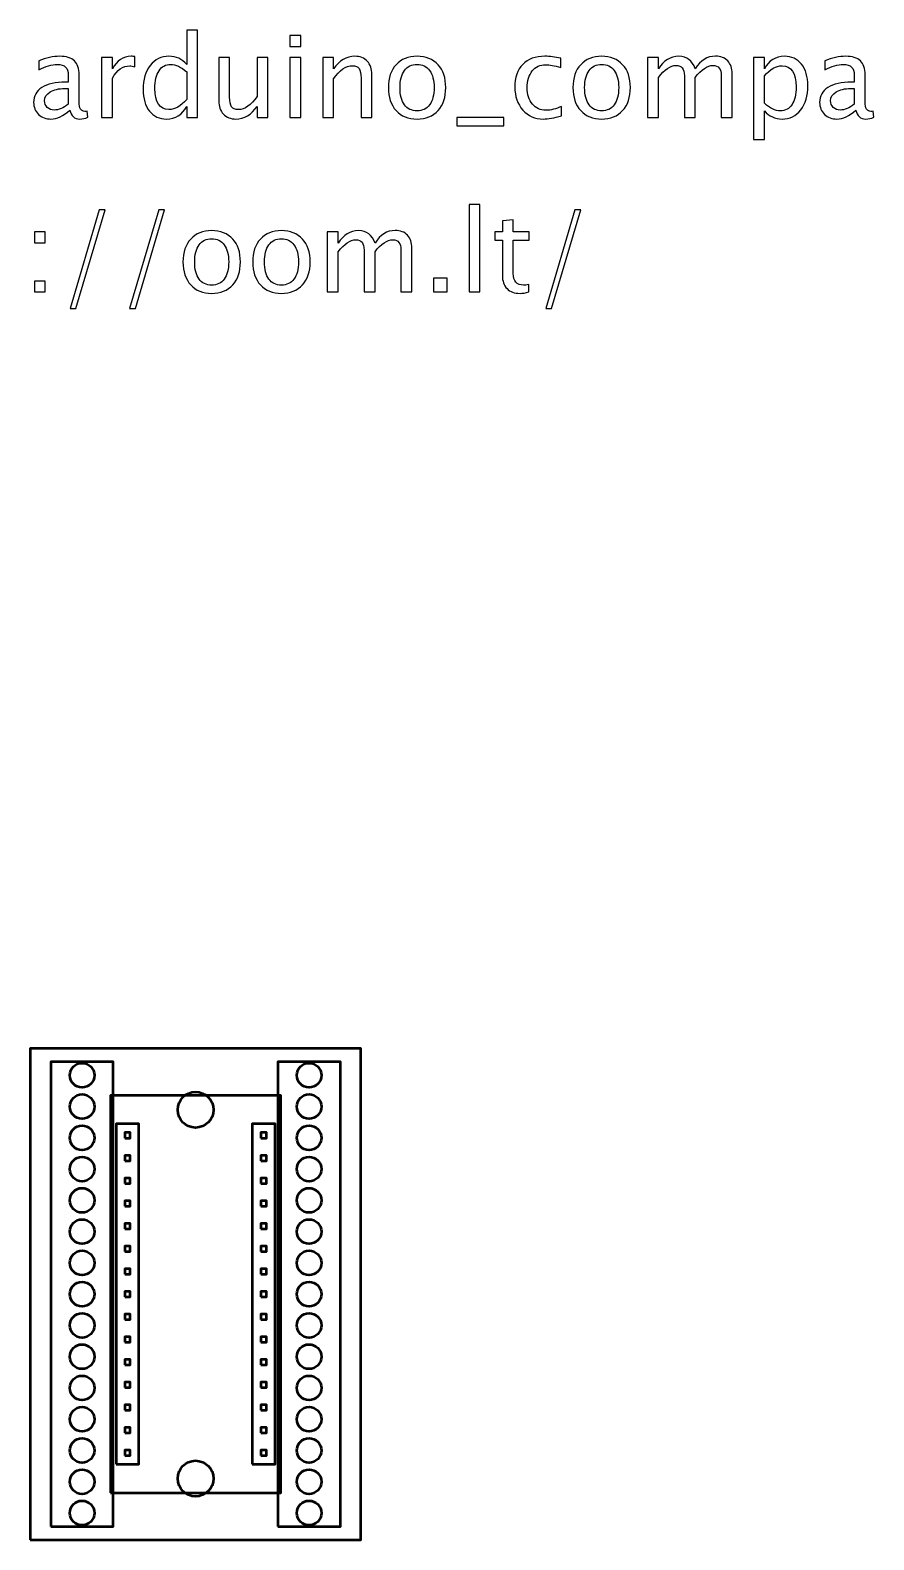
# Model space of a CAD drawing. Header units: centimetres. Extents: x -35.9 to 35.9, y -2.8 to 14.1.
# Drawn here: x -1.85 to 7.59, y -2.75 to 14.15 of the extents above; entities that cross this region are included whole.
import ezdxf

# ---------------------------------------------------------------- set-up
doc = ezdxf.new("R2010")
doc.units = ezdxf.units.CM
doc.header["$MEASUREMENT"] = 0
doc.layers.add('Layer 1', color=7, linetype='Continuous')

msp = doc.modelspace()

# ---------------------------------------------------------------- linework, layer by layer
at = {"layer": 'Layer 1', "lineweight": 53}
for points in [[(-1.85, -2.75), (1.85, -2.75), (1.85, 2.75), (-1.85, 2.75), (-1.85, -2.75)], [(-1.62, -2.6), (-0.92, -2.6), (-0.92, 2.6), (-1.62, 2.6), (-1.62, -2.6)], [(0.92, -2.6), (1.62, -2.6), (1.62, 2.6), (0.92, 2.6), (0.92, -2.6)], [(-0.9525, -2.2225), (0.9525, -2.2225), (0.9525, 2.2225), (-0.9525, 2.2225), (-0.9525, -2.2225)], [(-0.889, -1.905), (-0.635, -1.905), (-0.635, 1.905), (-0.889, 1.905), (-0.889, -1.905)], [(0.635, -1.905), (0.889, -1.905), (0.889, 1.905), (0.635, 1.905), (0.635, -1.905)], [(-0.792, 1.748), (-0.732, 1.748), (-0.732, 1.808), (-0.792, 1.808), (-0.792, 1.748)], [(0.732, 1.748), (0.792, 1.748), (0.792, 1.808), (0.732, 1.808), (0.732, 1.748)], [(-0.792, 1.494), (-0.732, 1.494), (-0.732, 1.554), (-0.792, 1.554), (-0.792, 1.494)], [(0.732, 1.494), (0.792, 1.494), (0.792, 1.554), (0.732, 1.554), (0.732, 1.494)], [(-0.792, 1.24), (-0.732, 1.24), (-0.732, 1.3), (-0.792, 1.3), (-0.792, 1.24)], [(0.732, 1.24), (0.792, 1.24), (0.792, 1.3), (0.732, 1.3), (0.732, 1.24)], [(-0.792, 0.986), (-0.732, 0.986), (-0.732, 1.046), (-0.792, 1.046), (-0.792, 0.986)], [(0.732, 0.986), (0.792, 0.986), (0.792, 1.046), (0.732, 1.046), (0.732, 0.986)], [(-0.792, 0.732), (-0.732, 0.732), (-0.732, 0.792), (-0.792, 0.792), (-0.792, 0.732)], [(0.732, 0.732), (0.792, 0.732), (0.792, 0.792), (0.732, 0.792), (0.732, 0.732)], [(-0.792, 0.478), (-0.732, 0.478), (-0.732, 0.538), (-0.792, 0.538), (-0.792, 0.478)], [(0.732, 0.478), (0.792, 0.478), (0.792, 0.538), (0.732, 0.538), (0.732, 0.478)], [(-0.792, 0.224), (-0.732, 0.224), (-0.732, 0.284), (-0.792, 0.284), (-0.792, 0.224)], [(0.732, 0.224), (0.792, 0.224), (0.792, 0.284), (0.732, 0.284), (0.732, 0.224)], [(-0.792, -0.03), (-0.732, -0.03), (-0.732, 0.03), (-0.792, 0.03), (-0.792, -0.03)], [(0.732, -0.03), (0.792, -0.03), (0.792, 0.03), (0.732, 0.03), (0.732, -0.03)], [(-0.792, -0.284), (-0.732, -0.284), (-0.732, -0.224), (-0.792, -0.224), (-0.792, -0.284)], [(0.732, -0.284), (0.792, -0.284), (0.792, -0.224), (0.732, -0.224), (0.732, -0.284)], [(-0.792, -0.538), (-0.732, -0.538), (-0.732, -0.478), (-0.792, -0.478), (-0.792, -0.538)], [(0.732, -0.538), (0.792, -0.538), (0.792, -0.478), (0.732, -0.478), (0.732, -0.538)], [(-0.792, -0.792), (-0.732, -0.792), (-0.732, -0.732), (-0.792, -0.732), (-0.792, -0.792)], [(0.732, -0.792), (0.792, -0.792), (0.792, -0.732), (0.732, -0.732), (0.732, -0.792)], [(-0.792, -1.046), (-0.732, -1.046), (-0.732, -0.986), (-0.792, -0.986), (-0.792, -1.046)], [(0.732, -1.046), (0.792, -1.046), (0.792, -0.986), (0.732, -0.986), (0.732, -1.046)], [(-0.792, -1.3), (-0.732, -1.3), (-0.732, -1.24), (-0.792, -1.24), (-0.792, -1.3)], [(0.732, -1.3), (0.792, -1.3), (0.792, -1.24), (0.732, -1.24), (0.732, -1.3)], [(-0.792, -1.554), (-0.732, -1.554), (-0.732, -1.494), (-0.792, -1.494), (-0.792, -1.554)], [(0.732, -1.554), (0.792, -1.554), (0.792, -1.494), (0.732, -1.494), (0.732, -1.554)], [(-0.792, -1.808), (-0.732, -1.808), (-0.732, -1.748), (-0.792, -1.748), (-0.792, -1.808)], [(0.732, -1.808), (0.792, -1.808), (0.792, -1.748), (0.732, -1.748), (0.732, -1.808)]]:
    msp.add_lwpolyline(points, close=True, dxfattribs=at)
for centre, major_axis in [((-1.27, 2.45), (0, 0.1375)), ((1.27, 2.45), (0, 0.1375)), ((-1.27, 2.1), (0, 0.1375)), ((0, 2.06375), (0, 0.2)), ((1.27, 2.1), (0, 0.1375)), ((-1.27, 1.75), (0, 0.1375)), ((1.27, 1.75), (0, 0.1375)), ((-1.27, 1.4), (0, 0.1375)), ((1.27, 1.4), (0, 0.1375)), ((-1.27, 1.05), (0, 0.1375)), ((1.27, 1.05), (0, 0.1375)), ((-1.27, 0.7), (0, 0.1375)), ((1.27, 0.7), (0, 0.1375)), ((-1.27, 0.35), (0, 0.1375)), ((1.27, 0.35), (0, 0.1375)), ((-1.27, 0), (0, 0.1375)), ((1.27, 0), (0, 0.1375)), ((-1.27, -0.35), (0, 0.1375)), ((1.27, -0.35), (0, 0.1375)), ((-1.27, -0.7), (0, 0.1375)), ((1.27, -0.7), (0, 0.1375)), ((-1.27, -1.05), (0, 0.1375)), ((1.27, -1.05), (0, 0.1375)), ((-1.27, -1.4), (0, 0.1375)), ((1.27, -1.4), (0, 0.1375)), ((-1.27, -1.75), (0, 0.1375)), ((1.27, -1.75), (0, 0.1375)), ((-1.27, -2.1), (0, 0.1375)), ((0, -2.06375), (0, 0.2)), ((1.27, -2.1), (0, 0.1375)), ((-1.27, -2.45), (0, 0.1375)), ((1.27, -2.45), (0, 0.1375))]:
    msp.add_ellipse(centre, major_axis=major_axis, ratio=1, dxfattribs=at)
at = {"layer": 'Layer 1'}
for points, knots in [([(-0.09917, 13.17044), (-0.09917, 13.17044), (-0.09917, 13.29681), (-0.09917, 13.29681), (-0.09917, 13.29681), (-0.14891, 13.2024), (-0.22384, 13.1552), (-0.32396, 13.1552), (-0.32396, 13.1552), (-0.40524, 13.1552), (-0.46916, 13.18462), (-0.51573, 13.24368), (-0.51573, 13.24368), (-0.5623, 13.30273), (-0.58558, 13.38338), (-0.58558, 13.48561), (-0.58558, 13.48561), (-0.58558, 13.59737), (-0.55912, 13.68733), (-0.50642, 13.75549), (-0.50642, 13.75549), (-0.4535, 13.82343), (-0.38407, 13.85751), (-0.29792, 13.85751), (-0.29792, 13.85751), (-0.21813, 13.85751), (-0.15166, 13.82703), (-0.09917, 13.76586), (-0.09917, 13.76586), (-0.09917, 13.76586), (-0.09917, 14.14961), (-0.09917, 14.14961), (-0.09917, 14.14961), (-0.09917, 14.14961), (0.02275, 14.14961), (0.02275, 14.14961), (0.02275, 14.14961), (0.02275, 14.14961), (0.02275, 13.17044), (0.02275, 13.17044), (0.02275, 13.17044), (0.02275, 13.17044), (-0.09917, 13.17044), (-0.09917, 13.17044)], [0, 0, 0, 0, 0.08333333, 0.08333333, 0.08333333, 0.08333333, 0.16666667, 0.16666667, 0.16666667, 0.16666667, 0.25, 0.25, 0.25, 0.25, 0.33333333, 0.33333333, 0.33333333, 0.33333333, 0.41666667, 0.41666667, 0.41666667, 0.41666667, 0.5, 0.5, 0.5, 0.5, 0.58333333, 0.58333333, 0.58333333, 0.58333333, 0.66666667, 0.66666667, 0.66666667, 0.66666667, 0.75, 0.75, 0.75, 0.75, 0.83333333, 0.83333333, 0.83333333, 0.83333333, 1, 1, 1, 1]), ([(1.05526, 13.96673), (1.05526, 13.96673), (1.05526, 14.08865), (1.05526, 14.08865), (1.05526, 14.08865), (1.05526, 14.08865), (1.17718, 14.08865), (1.17718, 14.08865), (1.17718, 14.08865), (1.17718, 14.08865), (1.17718, 13.96673), (1.17718, 13.96673), (1.17718, 13.96673), (1.17718, 13.96673), (1.05526, 13.96673), (1.05526, 13.96673)], [0, 0, 0, 0, 0.2, 0.2, 0.2, 0.2, 0.4, 0.4, 0.4, 0.4, 0.6, 0.6, 0.6, 0.6, 1, 1, 1, 1]), ([(5.05639, 13.17044), (5.05639, 13.17044), (5.05639, 13.84354), (5.05639, 13.84354), (5.05639, 13.84354), (5.05639, 13.84354), (5.17831, 13.84354), (5.17831, 13.84354), (5.17831, 13.84354), (5.17831, 13.84354), (5.17831, 13.71633), (5.17831, 13.71633), (5.17831, 13.71633), (5.23779, 13.81052), (5.31399, 13.85751), (5.40733, 13.85751), (5.40733, 13.85751), (5.49729, 13.85751), (5.55846, 13.81052), (5.59106, 13.71633), (5.59106, 13.71633), (5.64885, 13.81137), (5.7242, 13.85878), (5.8167, 13.85878), (5.8167, 13.85878), (5.87575, 13.85878), (5.92168, 13.84142), (5.95449, 13.8065), (5.95449, 13.8065), (5.9873, 13.77157), (6.00381, 13.72268), (6.00381, 13.65981), (6.00381, 13.65981), (6.00381, 13.65981), (6.00381, 13.17044), (6.00381, 13.17044), (6.00381, 13.17044), (6.00381, 13.17044), (5.88189, 13.17044), (5.88189, 13.17044), (5.88189, 13.17044), (5.88189, 13.17044), (5.88189, 13.63971), (5.88189, 13.63971), (5.88189, 13.63971), (5.88189, 13.71633), (5.85141, 13.75464), (5.79045, 13.75464), (5.79045, 13.75464), (5.72716, 13.75464), (5.6607, 13.70998), (5.59106, 13.62044), (5.59106, 13.62044), (5.59106, 13.62044), (5.59106, 13.17044), (5.59106, 13.17044), (5.59106, 13.17044), (5.59106, 13.17044), (5.46914, 13.17044), (5.46914, 13.17044), (5.46914, 13.17044), (5.46914, 13.17044), (5.46914, 13.64013), (5.46914, 13.64013), (5.46914, 13.64013), (5.46914, 13.71739), (5.43824, 13.75591), (5.37622, 13.75591), (5.37622, 13.75591), (5.31462, 13.75591), (5.24858, 13.71104), (5.17831, 13.62108), (5.17831, 13.62108), (5.17831, 13.62108), (5.17831, 13.17044), (5.17831, 13.17044), (5.17831, 13.17044), (5.17831, 13.17044), (5.05639, 13.17044), (5.05639, 13.17044)], [0, 0, 0, 0, 0.04761905, 0.04761905, 0.04761905, 0.04761905, 0.0952381, 0.0952381, 0.0952381, 0.0952381, 0.14285714, 0.14285714, 0.14285714, 0.14285714, 0.19047619, 0.19047619, 0.19047619, 0.19047619, 0.23809524, 0.23809524, 0.23809524, 0.23809524, 0.28571429, 0.28571429, 0.28571429, 0.28571429, 0.33333333, 0.33333333, 0.33333333, 0.33333333, 0.38095238, 0.38095238, 0.38095238, 0.38095238, 0.42857143, 0.42857143, 0.42857143, 0.42857143, 0.47619048, 0.47619048, 0.47619048, 0.47619048, 0.52380952, 0.52380952, 0.52380952, 0.52380952, 0.57142857, 0.57142857, 0.57142857, 0.57142857, 0.61904762, 0.61904762, 0.61904762, 0.61904762, 0.66666667, 0.66666667, 0.66666667, 0.66666667, 0.71428571, 0.71428571, 0.71428571, 0.71428571, 0.76190476, 0.76190476, 0.76190476, 0.76190476, 0.80952381, 0.80952381, 0.80952381, 0.80952381, 0.85714286, 0.85714286, 0.85714286, 0.85714286, 0.9047619, 0.9047619, 0.9047619, 0.9047619, 1, 1, 1, 1]), ([(-1.40621, 13.25617), (-1.47944, 13.18886), (-1.54993, 13.1552), (-1.61766, 13.1552), (-1.61766, 13.1552), (-1.67333, 13.1552), (-1.71969, 13.17256), (-1.7563, 13.20748), (-1.7563, 13.20748), (-1.79313, 13.24241), (-1.81155, 13.28643), (-1.81155, 13.33956), (-1.81155, 13.33956), (-1.81155, 13.41301), (-1.78065, 13.46953), (-1.71884, 13.5089), (-1.71884, 13.5089), (-1.65703, 13.54827), (-1.56834, 13.56795), (-1.45277, 13.56795), (-1.45277, 13.56795), (-1.45277, 13.56795), (-1.4242, 13.56795), (-1.4242, 13.56795), (-1.4242, 13.56795), (-1.4242, 13.56795), (-1.4242, 13.64902), (-1.4242, 13.64902), (-1.4242, 13.64902), (-1.4242, 13.72712), (-1.46484, 13.76607), (-1.54633, 13.76607), (-1.54633, 13.76607), (-1.60941, 13.76607), (-1.67841, 13.74617), (-1.75313, 13.70638), (-1.75313, 13.70638), (-1.75313, 13.70638), (-1.75313, 13.80671), (-1.75313, 13.80671), (-1.75313, 13.80671), (-1.671, 13.84058), (-1.59353, 13.85751), (-1.52093, 13.85751), (-1.52093, 13.85751), (-1.44621, 13.85751), (-1.39097, 13.84058), (-1.35562, 13.8065), (-1.35562, 13.8065), (-1.32006, 13.77242), (-1.30228, 13.71993), (-1.30228, 13.64902), (-1.30228, 13.64902), (-1.30228, 13.64902), (-1.30228, 13.34485), (-1.30228, 13.34485), (-1.30228, 13.34485), (-1.30228, 13.27522), (-1.2809, 13.24029), (-1.23793, 13.24029), (-1.23793, 13.24029), (-1.23264, 13.24029), (-1.22481, 13.24114), (-1.21444, 13.24283), (-1.21444, 13.24283), (-1.21444, 13.24283), (-1.20576, 13.1751), (-1.20576, 13.1751), (-1.20576, 13.1751), (-1.23349, 13.16176), (-1.26397, 13.1552), (-1.29741, 13.1552), (-1.29741, 13.1552), (-1.35435, 13.1552), (-1.39054, 13.18886), (-1.40621, 13.25617)], [0, 0, 0, 0, 0.05, 0.05, 0.05, 0.05, 0.1, 0.1, 0.1, 0.1, 0.15, 0.15, 0.15, 0.15, 0.2, 0.2, 0.2, 0.2, 0.25, 0.25, 0.25, 0.25, 0.3, 0.3, 0.3, 0.3, 0.35, 0.35, 0.35, 0.35, 0.4, 0.4, 0.4, 0.4, 0.45, 0.45, 0.45, 0.45, 0.5, 0.5, 0.5, 0.5, 0.55, 0.55, 0.55, 0.55, 0.6, 0.6, 0.6, 0.6, 0.65, 0.65, 0.65, 0.65, 0.7, 0.7, 0.7, 0.7, 0.75, 0.75, 0.75, 0.75, 0.8, 0.8, 0.8, 0.8, 0.85, 0.85, 0.85, 0.85, 0.9, 0.9, 0.9, 0.9, 1, 1, 1, 1]), ([(-1.05188, 13.17044), (-1.05188, 13.17044), (-1.05188, 13.84354), (-1.05188, 13.84354), (-1.05188, 13.84354), (-1.05188, 13.84354), (-0.92996, 13.84354), (-0.92996, 13.84354), (-0.92996, 13.84354), (-0.92996, 13.84354), (-0.92996, 13.71633), (-0.92996, 13.71633), (-0.92996, 13.71633), (-0.88149, 13.81052), (-0.81121, 13.85751), (-0.71893, 13.85751), (-0.71893, 13.85751), (-0.70644, 13.85751), (-0.69332, 13.85645), (-0.67977, 13.85434), (-0.67977, 13.85434), (-0.67977, 13.85434), (-0.67977, 13.74025), (-0.67977, 13.74025), (-0.67977, 13.74025), (-0.70094, 13.74723), (-0.71956, 13.75083), (-0.73565, 13.75083), (-0.73565, 13.75083), (-0.81312, 13.75083), (-0.87789, 13.70511), (-0.92996, 13.61346), (-0.92996, 13.61346), (-0.92996, 13.61346), (-0.92996, 13.17044), (-0.92996, 13.17044), (-0.92996, 13.17044), (-0.92996, 13.17044), (-1.05188, 13.17044), (-1.05188, 13.17044)], [0, 0, 0, 0, 0.09090909, 0.09090909, 0.09090909, 0.09090909, 0.18181818, 0.18181818, 0.18181818, 0.18181818, 0.27272727, 0.27272727, 0.27272727, 0.27272727, 0.36363636, 0.36363636, 0.36363636, 0.36363636, 0.45454545, 0.45454545, 0.45454545, 0.45454545, 0.54545455, 0.54545455, 0.54545455, 0.54545455, 0.63636364, 0.63636364, 0.63636364, 0.63636364, 0.72727273, 0.72727273, 0.72727273, 0.72727273, 0.81818182, 0.81818182, 0.81818182, 0.81818182, 1, 1, 1, 1]), ([(-0.09917, 13.68246), (-0.16246, 13.73813), (-0.22236, 13.76607), (-0.27909, 13.76607), (-0.27909, 13.76607), (-0.33497, 13.76607), (-0.37815, 13.74279), (-0.40884, 13.69601), (-0.40884, 13.69601), (-0.43953, 13.64944), (-0.45477, 13.5834), (-0.45477, 13.49789), (-0.45477, 13.49789), (-0.45477, 13.34062), (-0.4027, 13.26188), (-0.29835, 13.26188), (-0.29835, 13.26188), (-0.23061, 13.26188), (-0.16415, 13.29892), (-0.09917, 13.37279), (-0.09917, 13.37279), (-0.09917, 13.37279), (-0.09917, 13.68246), (-0.09917, 13.68246)], [0, 0, 0, 0, 0.14285714, 0.14285714, 0.14285714, 0.14285714, 0.28571429, 0.28571429, 0.28571429, 0.28571429, 0.42857143, 0.42857143, 0.42857143, 0.42857143, 0.57142857, 0.57142857, 0.57142857, 0.57142857, 0.71428571, 0.71428571, 0.71428571, 0.71428571, 1, 1, 1, 1]), ([(0.68865, 13.17044), (0.68865, 13.17044), (0.68865, 13.29702), (0.68865, 13.29702), (0.68865, 13.29702), (0.62367, 13.2024), (0.54472, 13.1552), (0.45201, 13.1552), (0.45201, 13.1552), (0.39316, 13.1552), (0.34639, 13.17362), (0.31167, 13.21066), (0.31167, 13.21066), (0.27675, 13.2477), (0.25939, 13.29744), (0.25939, 13.36031), (0.25939, 13.36031), (0.25939, 13.36031), (0.25939, 13.84354), (0.25939, 13.84354), (0.25939, 13.84354), (0.25939, 13.84354), (0.38131, 13.84354), (0.38131, 13.84354), (0.38131, 13.84354), (0.38131, 13.84354), (0.38131, 13.4001), (0.38131, 13.4001), (0.38131, 13.4001), (0.38131, 13.34951), (0.38872, 13.31374), (0.40332, 13.29257), (0.40332, 13.29257), (0.41814, 13.27119), (0.44269, 13.26061), (0.4772, 13.26061), (0.4772, 13.26061), (0.5517, 13.26061), (0.6224, 13.30951), (0.68865, 13.40751), (0.68865, 13.40751), (0.68865, 13.40751), (0.68865, 13.84354), (0.68865, 13.84354), (0.68865, 13.84354), (0.68865, 13.84354), (0.81057, 13.84354), (0.81057, 13.84354), (0.81057, 13.84354), (0.81057, 13.84354), (0.81057, 13.17044), (0.81057, 13.17044), (0.81057, 13.17044), (0.81057, 13.17044), (0.68865, 13.17044), (0.68865, 13.17044)], [0, 0, 0, 0, 0.06666667, 0.06666667, 0.06666667, 0.06666667, 0.13333333, 0.13333333, 0.13333333, 0.13333333, 0.2, 0.2, 0.2, 0.2, 0.26666667, 0.26666667, 0.26666667, 0.26666667, 0.33333333, 0.33333333, 0.33333333, 0.33333333, 0.4, 0.4, 0.4, 0.4, 0.46666667, 0.46666667, 0.46666667, 0.46666667, 0.53333333, 0.53333333, 0.53333333, 0.53333333, 0.6, 0.6, 0.6, 0.6, 0.66666667, 0.66666667, 0.66666667, 0.66666667, 0.73333333, 0.73333333, 0.73333333, 0.73333333, 0.8, 0.8, 0.8, 0.8, 0.86666667, 0.86666667, 0.86666667, 0.86666667, 1, 1, 1, 1]), ([(1.05526, 13.17044), (1.05526, 13.17044), (1.05526, 13.84354), (1.05526, 13.84354), (1.05526, 13.84354), (1.05526, 13.84354), (1.17718, 13.84354), (1.17718, 13.84354), (1.17718, 13.84354), (1.17718, 13.84354), (1.17718, 13.17044), (1.17718, 13.17044), (1.17718, 13.17044), (1.17718, 13.17044), (1.05526, 13.17044), (1.05526, 13.17044)], [0, 0, 0, 0, 0.2, 0.2, 0.2, 0.2, 0.4, 0.4, 0.4, 0.4, 0.6, 0.6, 0.6, 0.6, 1, 1, 1, 1]), ([(1.42229, 13.17044), (1.42229, 13.17044), (1.42229, 13.84354), (1.42229, 13.84354), (1.42229, 13.84354), (1.42229, 13.84354), (1.54421, 13.84354), (1.54421, 13.84354), (1.54421, 13.84354), (1.54421, 13.84354), (1.54421, 13.71633), (1.54421, 13.71633), (1.54421, 13.71633), (1.60877, 13.81052), (1.68793, 13.85751), (1.78149, 13.85751), (1.78149, 13.85751), (1.84033, 13.85751), (1.88711, 13.8391), (1.92161, 13.80205), (1.92161, 13.80205), (1.95611, 13.76522), (1.97347, 13.71548), (1.97347, 13.65325), (1.97347, 13.65325), (1.97347, 13.65325), (1.97347, 13.17044), (1.97347, 13.17044), (1.97347, 13.17044), (1.97347, 13.17044), (1.85155, 13.17044), (1.85155, 13.17044), (1.85155, 13.17044), (1.85155, 13.17044), (1.85155, 13.61346), (1.85155, 13.61346), (1.85155, 13.61346), (1.85155, 13.66341), (1.84414, 13.69897), (1.82954, 13.72014), (1.82954, 13.72014), (1.81472, 13.74152), (1.79038, 13.7521), (1.7563, 13.7521), (1.7563, 13.7521), (1.68137, 13.7521), (1.61067, 13.70321), (1.54421, 13.60542), (1.54421, 13.60542), (1.54421, 13.60542), (1.54421, 13.17044), (1.54421, 13.17044), (1.54421, 13.17044), (1.54421, 13.17044), (1.42229, 13.17044), (1.42229, 13.17044)], [0, 0, 0, 0, 0.06666667, 0.06666667, 0.06666667, 0.06666667, 0.13333333, 0.13333333, 0.13333333, 0.13333333, 0.2, 0.2, 0.2, 0.2, 0.26666667, 0.26666667, 0.26666667, 0.26666667, 0.33333333, 0.33333333, 0.33333333, 0.33333333, 0.4, 0.4, 0.4, 0.4, 0.46666667, 0.46666667, 0.46666667, 0.46666667, 0.53333333, 0.53333333, 0.53333333, 0.53333333, 0.6, 0.6, 0.6, 0.6, 0.66666667, 0.66666667, 0.66666667, 0.66666667, 0.73333333, 0.73333333, 0.73333333, 0.73333333, 0.8, 0.8, 0.8, 0.8, 0.86666667, 0.86666667, 0.86666667, 0.86666667, 1, 1, 1, 1]), ([(2.47851, 13.1552), (2.37966, 13.1552), (2.30135, 13.18674), (2.24377, 13.24982), (2.24377, 13.24982), (2.18599, 13.31289), (2.1572, 13.39862), (2.1572, 13.50678), (2.1572, 13.50678), (2.1572, 13.61473), (2.18599, 13.70024), (2.24377, 13.76311), (2.24377, 13.76311), (2.30135, 13.82597), (2.37966, 13.85751), (2.47851, 13.85751), (2.47851, 13.85751), (2.57736, 13.85751), (2.65568, 13.82597), (2.71325, 13.76311), (2.71325, 13.76311), (2.77103, 13.70024), (2.79982, 13.61473), (2.79982, 13.50678), (2.79982, 13.50678), (2.79982, 13.39862), (2.77103, 13.31289), (2.71325, 13.24982), (2.71325, 13.24982), (2.65568, 13.18674), (2.57736, 13.1552), (2.47851, 13.1552)], [0, 0, 0, 0, 0.11111111, 0.11111111, 0.11111111, 0.11111111, 0.22222222, 0.22222222, 0.22222222, 0.22222222, 0.33333333, 0.33333333, 0.33333333, 0.33333333, 0.44444444, 0.44444444, 0.44444444, 0.44444444, 0.55555556, 0.55555556, 0.55555556, 0.55555556, 0.66666667, 0.66666667, 0.66666667, 0.66666667, 0.77777778, 0.77777778, 0.77777778, 0.77777778, 1, 1, 1, 1]), ([(2.4783, 13.24664), (2.53862, 13.24664), (2.58561, 13.26929), (2.61906, 13.3148), (2.61906, 13.3148), (2.65229, 13.36009), (2.66901, 13.42423), (2.66901, 13.50678), (2.66901, 13.50678), (2.66901, 13.58912), (2.65229, 13.65304), (2.61906, 13.69834), (2.61906, 13.69834), (2.58561, 13.74342), (2.53862, 13.76607), (2.4783, 13.76607), (2.4783, 13.76607), (2.41776, 13.76607), (2.37077, 13.74342), (2.33775, 13.69834), (2.33775, 13.69834), (2.30452, 13.65304), (2.28801, 13.58912), (2.28801, 13.50678), (2.28801, 13.50678), (2.28801, 13.42423), (2.30452, 13.36009), (2.33775, 13.3148), (2.33775, 13.3148), (2.37077, 13.26929), (2.41776, 13.24664), (2.4783, 13.24664)], [0, 0, 0, 0, 0.11111111, 0.11111111, 0.11111111, 0.11111111, 0.22222222, 0.22222222, 0.22222222, 0.22222222, 0.33333333, 0.33333333, 0.33333333, 0.33333333, 0.44444444, 0.44444444, 0.44444444, 0.44444444, 0.55555556, 0.55555556, 0.55555556, 0.55555556, 0.66666667, 0.66666667, 0.66666667, 0.66666667, 0.77777778, 0.77777778, 0.77777778, 0.77777778, 1, 1, 1, 1]), ([(4.0931, 13.19076), (4.01415, 13.16705), (3.94599, 13.1552), (3.88863, 13.1552), (3.88863, 13.1552), (3.79761, 13.1552), (3.72226, 13.18886), (3.66236, 13.25595), (3.66236, 13.25595), (3.60246, 13.32326), (3.5724, 13.40814), (3.5724, 13.51038), (3.5724, 13.51038), (3.5724, 13.6196), (3.60203, 13.7049), (3.6613, 13.76586), (3.6613, 13.76586), (3.72057, 13.82703), (3.80333, 13.85751), (3.90959, 13.85751), (3.90959, 13.85751), (3.96187, 13.85751), (4.02071, 13.85031), (4.08548, 13.83592), (4.08548, 13.83592), (4.08548, 13.83592), (4.08548, 13.73305), (4.08548, 13.73305), (4.08548, 13.73305), (4.01669, 13.75337), (3.9606, 13.76353), (3.91742, 13.76353), (3.91742, 13.76353), (3.85476, 13.76353), (3.8046, 13.74004), (3.76713, 13.69326), (3.76713, 13.69326), (3.72967, 13.64648), (3.71083, 13.58404), (3.71083, 13.50614), (3.71083, 13.50614), (3.71083, 13.43058), (3.7303, 13.36962), (3.76904, 13.32284), (3.76904, 13.32284), (3.80777, 13.27627), (3.85836, 13.25299), (3.92123, 13.25299), (3.92123, 13.25299), (3.9769, 13.25299), (4.03405, 13.26738), (4.0931, 13.29617), (4.0931, 13.29617), (4.0931, 13.29617), (4.0931, 13.19076), (4.0931, 13.19076)], [0, 0, 0, 0, 0.06666667, 0.06666667, 0.06666667, 0.06666667, 0.13333333, 0.13333333, 0.13333333, 0.13333333, 0.2, 0.2, 0.2, 0.2, 0.26666667, 0.26666667, 0.26666667, 0.26666667, 0.33333333, 0.33333333, 0.33333333, 0.33333333, 0.4, 0.4, 0.4, 0.4, 0.46666667, 0.46666667, 0.46666667, 0.46666667, 0.53333333, 0.53333333, 0.53333333, 0.53333333, 0.6, 0.6, 0.6, 0.6, 0.66666667, 0.66666667, 0.66666667, 0.66666667, 0.73333333, 0.73333333, 0.73333333, 0.73333333, 0.8, 0.8, 0.8, 0.8, 0.86666667, 0.86666667, 0.86666667, 0.86666667, 1, 1, 1, 1]), ([(4.54416, 13.1552), (4.44531, 13.1552), (4.367, 13.18674), (4.30942, 13.24982), (4.30942, 13.24982), (4.25164, 13.31289), (4.22285, 13.39862), (4.22285, 13.50678), (4.22285, 13.50678), (4.22285, 13.61473), (4.25164, 13.70024), (4.30942, 13.76311), (4.30942, 13.76311), (4.367, 13.82597), (4.44531, 13.85751), (4.54416, 13.85751), (4.54416, 13.85751), (4.64301, 13.85751), (4.72133, 13.82597), (4.7789, 13.76311), (4.7789, 13.76311), (4.83668, 13.70024), (4.86547, 13.61473), (4.86547, 13.50678), (4.86547, 13.50678), (4.86547, 13.39862), (4.83668, 13.31289), (4.7789, 13.24982), (4.7789, 13.24982), (4.72133, 13.18674), (4.64301, 13.1552), (4.54416, 13.1552)], [0, 0, 0, 0, 0.11111111, 0.11111111, 0.11111111, 0.11111111, 0.22222222, 0.22222222, 0.22222222, 0.22222222, 0.33333333, 0.33333333, 0.33333333, 0.33333333, 0.44444444, 0.44444444, 0.44444444, 0.44444444, 0.55555556, 0.55555556, 0.55555556, 0.55555556, 0.66666667, 0.66666667, 0.66666667, 0.66666667, 0.77777778, 0.77777778, 0.77777778, 0.77777778, 1, 1, 1, 1]), ([(4.54395, 13.24664), (4.60427, 13.24664), (4.65126, 13.26929), (4.68471, 13.3148), (4.68471, 13.3148), (4.71794, 13.36009), (4.73466, 13.42423), (4.73466, 13.50678), (4.73466, 13.50678), (4.73466, 13.58912), (4.71794, 13.65304), (4.68471, 13.69834), (4.68471, 13.69834), (4.65126, 13.74342), (4.60427, 13.76607), (4.54395, 13.76607), (4.54395, 13.76607), (4.48341, 13.76607), (4.43642, 13.74342), (4.4034, 13.69834), (4.4034, 13.69834), (4.37017, 13.65304), (4.35366, 13.58912), (4.35366, 13.50678), (4.35366, 13.50678), (4.35366, 13.42423), (4.37017, 13.36009), (4.4034, 13.3148), (4.4034, 13.3148), (4.43642, 13.26929), (4.48341, 13.24664), (4.54395, 13.24664)], [0, 0, 0, 0, 0.11111111, 0.11111111, 0.11111111, 0.11111111, 0.22222222, 0.22222222, 0.22222222, 0.22222222, 0.33333333, 0.33333333, 0.33333333, 0.33333333, 0.44444444, 0.44444444, 0.44444444, 0.44444444, 0.55555556, 0.55555556, 0.55555556, 0.55555556, 0.66666667, 0.66666667, 0.66666667, 0.66666667, 0.77777778, 0.77777778, 0.77777778, 0.77777778, 1, 1, 1, 1]), ([(6.24215, 12.92533), (6.24215, 12.92533), (6.24215, 13.84354), (6.24215, 13.84354), (6.24215, 13.84354), (6.24215, 13.84354), (6.36407, 13.84354), (6.36407, 13.84354), (6.36407, 13.84354), (6.36407, 13.84354), (6.36407, 13.71633), (6.36407, 13.71633), (6.36407, 13.71633), (6.41402, 13.81052), (6.48917, 13.85751), (6.58928, 13.85751), (6.58928, 13.85751), (6.67035, 13.85751), (6.73406, 13.82809), (6.78063, 13.76903), (6.78063, 13.76903), (6.8272, 13.70998), (6.85048, 13.62933), (6.85048, 13.5271), (6.85048, 13.5271), (6.85048, 13.41576), (6.82402, 13.3258), (6.77132, 13.25765), (6.77132, 13.25765), (6.71861, 13.18928), (6.64919, 13.1552), (6.56325, 13.1552), (6.56325, 13.1552), (6.48345, 13.1552), (6.41699, 13.18568), (6.36407, 13.24685), (6.36407, 13.24685), (6.36407, 13.24685), (6.36407, 12.92533), (6.36407, 12.92533), (6.36407, 12.92533), (6.36407, 12.92533), (6.24215, 12.92533), (6.24215, 12.92533)], [0, 0, 0, 0, 0.08333333, 0.08333333, 0.08333333, 0.08333333, 0.16666667, 0.16666667, 0.16666667, 0.16666667, 0.25, 0.25, 0.25, 0.25, 0.33333333, 0.33333333, 0.33333333, 0.33333333, 0.41666667, 0.41666667, 0.41666667, 0.41666667, 0.5, 0.5, 0.5, 0.5, 0.58333333, 0.58333333, 0.58333333, 0.58333333, 0.66666667, 0.66666667, 0.66666667, 0.66666667, 0.75, 0.75, 0.75, 0.75, 0.83333333, 0.83333333, 0.83333333, 0.83333333, 1, 1, 1, 1]), ([(6.36407, 13.33088), (6.42694, 13.27479), (6.48684, 13.24664), (6.54378, 13.24664), (6.54378, 13.24664), (6.59987, 13.24664), (6.64326, 13.27014), (6.67374, 13.31691), (6.67374, 13.31691), (6.70443, 13.36369), (6.71967, 13.42952), (6.71967, 13.51461), (6.71967, 13.51461), (6.71967, 13.67209), (6.6676, 13.75083), (6.56346, 13.75083), (6.56346, 13.75083), (6.4953, 13.75083), (6.42884, 13.714), (6.36407, 13.64013), (6.36407, 13.64013), (6.36407, 13.64013), (6.36407, 13.33088), (6.36407, 13.33088)], [0, 0, 0, 0, 0.14285714, 0.14285714, 0.14285714, 0.14285714, 0.28571429, 0.28571429, 0.28571429, 0.28571429, 0.42857143, 0.42857143, 0.42857143, 0.42857143, 0.57142857, 0.57142857, 0.57142857, 0.57142857, 0.71428571, 0.71428571, 0.71428571, 0.71428571, 1, 1, 1, 1]), ([(7.38832, 13.25617), (7.31509, 13.18886), (7.2446, 13.1552), (7.17687, 13.1552), (7.17687, 13.1552), (7.1212, 13.1552), (7.07484, 13.17256), (7.03823, 13.20748), (7.03823, 13.20748), (7.0014, 13.24241), (6.98298, 13.28643), (6.98298, 13.33956), (6.98298, 13.33956), (6.98298, 13.41301), (7.01388, 13.46953), (7.07569, 13.5089), (7.07569, 13.5089), (7.1375, 13.54827), (7.22619, 13.56795), (7.34176, 13.56795), (7.34176, 13.56795), (7.34176, 13.56795), (7.37033, 13.56795), (7.37033, 13.56795), (7.37033, 13.56795), (7.37033, 13.56795), (7.37033, 13.64902), (7.37033, 13.64902), (7.37033, 13.64902), (7.37033, 13.72712), (7.32969, 13.76607), (7.2482, 13.76607), (7.2482, 13.76607), (7.18512, 13.76607), (7.11612, 13.74617), (7.0414, 13.70638), (7.0414, 13.70638), (7.0414, 13.70638), (7.0414, 13.80671), (7.0414, 13.80671), (7.0414, 13.80671), (7.12353, 13.84058), (7.201, 13.85751), (7.2736, 13.85751), (7.2736, 13.85751), (7.34832, 13.85751), (7.40356, 13.84058), (7.43891, 13.8065), (7.43891, 13.8065), (7.47447, 13.77242), (7.49225, 13.71993), (7.49225, 13.64902), (7.49225, 13.64902), (7.49225, 13.64902), (7.49225, 13.34485), (7.49225, 13.34485), (7.49225, 13.34485), (7.49225, 13.27522), (7.51363, 13.24029), (7.5566, 13.24029), (7.5566, 13.24029), (7.56189, 13.24029), (7.56972, 13.24114), (7.58009, 13.24283), (7.58009, 13.24283), (7.58009, 13.24283), (7.58877, 13.1751), (7.58877, 13.1751), (7.58877, 13.1751), (7.56104, 13.16176), (7.53056, 13.1552), (7.49712, 13.1552), (7.49712, 13.1552), (7.44018, 13.1552), (7.40399, 13.18886), (7.38832, 13.25617)], [0, 0, 0, 0, 0.05, 0.05, 0.05, 0.05, 0.1, 0.1, 0.1, 0.1, 0.15, 0.15, 0.15, 0.15, 0.2, 0.2, 0.2, 0.2, 0.25, 0.25, 0.25, 0.25, 0.3, 0.3, 0.3, 0.3, 0.35, 0.35, 0.35, 0.35, 0.4, 0.4, 0.4, 0.4, 0.45, 0.45, 0.45, 0.45, 0.5, 0.5, 0.5, 0.5, 0.55, 0.55, 0.55, 0.55, 0.6, 0.6, 0.6, 0.6, 0.65, 0.65, 0.65, 0.65, 0.7, 0.7, 0.7, 0.7, 0.75, 0.75, 0.75, 0.75, 0.8, 0.8, 0.8, 0.8, 0.85, 0.85, 0.85, 0.85, 0.9, 0.9, 0.9, 0.9, 1, 1, 1, 1]), ([(-1.4242, 13.32263), (-1.4242, 13.32263), (-1.4242, 13.49556), (-1.4242, 13.49556), (-1.4242, 13.49556), (-1.4242, 13.49556), (-1.46336, 13.49683), (-1.46336, 13.49683), (-1.46336, 13.49683), (-1.53109, 13.49683), (-1.5857, 13.48434), (-1.6274, 13.45937), (-1.6274, 13.45937), (-1.66889, 13.43418), (-1.68963, 13.40095), (-1.68963, 13.35946), (-1.68963, 13.35946), (-1.68963, 13.33046), (-1.67926, 13.30591), (-1.65873, 13.2858), (-1.65873, 13.2858), (-1.63798, 13.26569), (-1.61279, 13.25553), (-1.58295, 13.25553), (-1.58295, 13.25553), (-1.53215, 13.25553), (-1.47923, 13.27797), (-1.4242, 13.32263)], [0, 0, 0, 0, 0.125, 0.125, 0.125, 0.125, 0.25, 0.25, 0.25, 0.25, 0.375, 0.375, 0.375, 0.375, 0.5, 0.5, 0.5, 0.5, 0.625, 0.625, 0.625, 0.625, 0.75, 0.75, 0.75, 0.75, 1, 1, 1, 1]), ([(7.37033, 13.32263), (7.37033, 13.32263), (7.37033, 13.49556), (7.37033, 13.49556), (7.37033, 13.49556), (7.37033, 13.49556), (7.33117, 13.49683), (7.33117, 13.49683), (7.33117, 13.49683), (7.26344, 13.49683), (7.20883, 13.48434), (7.16713, 13.45937), (7.16713, 13.45937), (7.12564, 13.43418), (7.1049, 13.40095), (7.1049, 13.35946), (7.1049, 13.35946), (7.1049, 13.33046), (7.11527, 13.30591), (7.1358, 13.2858), (7.1358, 13.2858), (7.15655, 13.26569), (7.18174, 13.25553), (7.21158, 13.25553), (7.21158, 13.25553), (7.26238, 13.25553), (7.3153, 13.27797), (7.37033, 13.32263)], [0, 0, 0, 0, 0.125, 0.125, 0.125, 0.125, 0.25, 0.25, 0.25, 0.25, 0.375, 0.375, 0.375, 0.375, 0.5, 0.5, 0.5, 0.5, 0.625, 0.625, 0.625, 0.625, 0.75, 0.75, 0.75, 0.75, 1, 1, 1, 1]), ([(2.92216, 13.079), (2.92216, 13.079), (2.92216, 13.17044), (2.92216, 13.17044), (2.92216, 13.17044), (2.92216, 13.17044), (3.45048, 13.17044), (3.45048, 13.17044), (3.45048, 13.17044), (3.45048, 13.17044), (3.45048, 13.079), (3.45048, 13.079), (3.45048, 13.079), (3.45048, 13.079), (2.92216, 13.079), (2.92216, 13.079)], [0, 0, 0, 0, 0.2, 0.2, 0.2, 0.2, 0.4, 0.4, 0.4, 0.4, 0.6, 0.6, 0.6, 0.6, 1, 1, 1, 1]), ([(3.06069, 11.21887), (3.06069, 11.21887), (3.06069, 12.19804), (3.06069, 12.19804), (3.06069, 12.19804), (3.06069, 12.19804), (3.18261, 12.19804), (3.18261, 12.19804), (3.18261, 12.19804), (3.18261, 12.19804), (3.18261, 11.21887), (3.18261, 11.21887), (3.18261, 11.21887), (3.18261, 11.21887), (3.06069, 11.21887), (3.06069, 11.21887)], [0, 0, 0, 0, 0.2, 0.2, 0.2, 0.2, 0.4, 0.4, 0.4, 0.4, 0.6, 0.6, 0.6, 0.6, 1, 1, 1, 1]), ([(-1.40377, 11.03472), (-1.40377, 11.03472), (-1.07717, 12.13708), (-1.07717, 12.13708), (-1.07717, 12.13708), (-1.07717, 12.13708), (-1.01261, 12.13708), (-1.01261, 12.13708), (-1.01261, 12.13708), (-1.01261, 12.13708), (-1.33921, 11.03472), (-1.33921, 11.03472), (-1.33921, 11.03472), (-1.33921, 11.03472), (-1.40377, 11.03472), (-1.40377, 11.03472)], [0, 0, 0, 0, 0.2, 0.2, 0.2, 0.2, 0.4, 0.4, 0.4, 0.4, 0.6, 0.6, 0.6, 0.6, 1, 1, 1, 1]), ([(-0.73787, 11.03472), (-0.73787, 11.03472), (-0.41127, 12.13708), (-0.41127, 12.13708), (-0.41127, 12.13708), (-0.41127, 12.13708), (-0.34671, 12.13708), (-0.34671, 12.13708), (-0.34671, 12.13708), (-0.34671, 12.13708), (-0.67331, 11.03472), (-0.67331, 11.03472), (-0.67331, 11.03472), (-0.67331, 11.03472), (-0.73787, 11.03472), (-0.73787, 11.03472)], [0, 0, 0, 0, 0.2, 0.2, 0.2, 0.2, 0.4, 0.4, 0.4, 0.4, 0.6, 0.6, 0.6, 0.6, 1, 1, 1, 1]), ([(3.72871, 11.21908), (3.69103, 11.20871), (3.65823, 11.20363), (3.6305, 11.20363), (3.6305, 11.20363), (3.56827, 11.20363), (3.5198, 11.22141), (3.48508, 11.25697), (3.48508, 11.25697), (3.45016, 11.29253), (3.4328, 11.34185), (3.4328, 11.40514), (3.4328, 11.40514), (3.4328, 11.40514), (3.4328, 11.80053), (3.4328, 11.80053), (3.4328, 11.80053), (3.4328, 11.80053), (3.34856, 11.80053), (3.34856, 11.80053), (3.34856, 11.80053), (3.34856, 11.80053), (3.34856, 11.89197), (3.34856, 11.89197), (3.34856, 11.89197), (3.34856, 11.89197), (3.4328, 11.89197), (3.4328, 11.89197), (3.4328, 11.89197), (3.4328, 11.89197), (3.4328, 12.01368), (3.4328, 12.01368), (3.4328, 12.01368), (3.4328, 12.01368), (3.55472, 12.02532), (3.55472, 12.02532), (3.55472, 12.02532), (3.55472, 12.02532), (3.55472, 11.89197), (3.55472, 11.89197), (3.55472, 11.89197), (3.55472, 11.89197), (3.73125, 11.89197), (3.73125, 11.89197), (3.73125, 11.89197), (3.73125, 11.89197), (3.73125, 11.80053), (3.73125, 11.80053), (3.73125, 11.80053), (3.73125, 11.80053), (3.55472, 11.80053), (3.55472, 11.80053), (3.55472, 11.80053), (3.55472, 11.80053), (3.55472, 11.42715), (3.55472, 11.42715), (3.55472, 11.42715), (3.55472, 11.3391), (3.59303, 11.29507), (3.66944, 11.29507), (3.66944, 11.29507), (3.68574, 11.29507), (3.70543, 11.29782), (3.72871, 11.30311), (3.72871, 11.30311), (3.72871, 11.30311), (3.72871, 11.21908), (3.72871, 11.21908)], [0, 0, 0, 0, 0.05555556, 0.05555556, 0.05555556, 0.05555556, 0.11111111, 0.11111111, 0.11111111, 0.11111111, 0.16666667, 0.16666667, 0.16666667, 0.16666667, 0.22222222, 0.22222222, 0.22222222, 0.22222222, 0.27777778, 0.27777778, 0.27777778, 0.27777778, 0.33333333, 0.33333333, 0.33333333, 0.33333333, 0.38888889, 0.38888889, 0.38888889, 0.38888889, 0.44444444, 0.44444444, 0.44444444, 0.44444444, 0.5, 0.5, 0.5, 0.5, 0.55555556, 0.55555556, 0.55555556, 0.55555556, 0.61111111, 0.61111111, 0.61111111, 0.61111111, 0.66666667, 0.66666667, 0.66666667, 0.66666667, 0.72222222, 0.72222222, 0.72222222, 0.72222222, 0.77777778, 0.77777778, 0.77777778, 0.77777778, 0.83333333, 0.83333333, 0.83333333, 0.83333333, 0.88888889, 0.88888889, 0.88888889, 0.88888889, 1, 1, 1, 1]), ([(3.91794, 11.03472), (3.91794, 11.03472), (4.24454, 12.13708), (4.24454, 12.13708), (4.24454, 12.13708), (4.24454, 12.13708), (4.3091, 12.13708), (4.3091, 12.13708), (4.3091, 12.13708), (4.3091, 12.13708), (3.9825, 11.03472), (3.9825, 11.03472), (3.9825, 11.03472), (3.9825, 11.03472), (3.91794, 11.03472), (3.91794, 11.03472)], [0, 0, 0, 0, 0.2, 0.2, 0.2, 0.2, 0.4, 0.4, 0.4, 0.4, 0.6, 0.6, 0.6, 0.6, 1, 1, 1, 1]), ([(-1.80297, 11.77005), (-1.80297, 11.77005), (-1.80297, 11.89197), (-1.80297, 11.89197), (-1.80297, 11.89197), (-1.80297, 11.89197), (-1.68105, 11.89197), (-1.68105, 11.89197), (-1.68105, 11.89197), (-1.68105, 11.89197), (-1.68105, 11.77005), (-1.68105, 11.77005), (-1.68105, 11.77005), (-1.68105, 11.77005), (-1.80297, 11.77005), (-1.80297, 11.77005)], [0, 0, 0, 0, 0.2, 0.2, 0.2, 0.2, 0.4, 0.4, 0.4, 0.4, 0.6, 0.6, 0.6, 0.6, 1, 1, 1, 1]), ([(0.18076, 11.20363), (0.08191, 11.20363), (0.0036, 11.23517), (-0.05398, 11.29825), (-0.05398, 11.29825), (-0.11176, 11.36132), (-0.14055, 11.44705), (-0.14055, 11.55521), (-0.14055, 11.55521), (-0.14055, 11.66316), (-0.11176, 11.74867), (-0.05398, 11.81154), (-0.05398, 11.81154), (0.0036, 11.8744), (0.08191, 11.90594), (0.18076, 11.90594), (0.18076, 11.90594), (0.27961, 11.90594), (0.35793, 11.8744), (0.4155, 11.81154), (0.4155, 11.81154), (0.47328, 11.74867), (0.50207, 11.66316), (0.50207, 11.55521), (0.50207, 11.55521), (0.50207, 11.44705), (0.47328, 11.36132), (0.4155, 11.29825), (0.4155, 11.29825), (0.35793, 11.23517), (0.27961, 11.20363), (0.18076, 11.20363)], [0, 0, 0, 0, 0.11111111, 0.11111111, 0.11111111, 0.11111111, 0.22222222, 0.22222222, 0.22222222, 0.22222222, 0.33333333, 0.33333333, 0.33333333, 0.33333333, 0.44444444, 0.44444444, 0.44444444, 0.44444444, 0.55555556, 0.55555556, 0.55555556, 0.55555556, 0.66666667, 0.66666667, 0.66666667, 0.66666667, 0.77777778, 0.77777778, 0.77777778, 0.77777778, 1, 1, 1, 1]), ([(0.96096, 11.20363), (0.86211, 11.20363), (0.7838, 11.23517), (0.72622, 11.29825), (0.72622, 11.29825), (0.66844, 11.36132), (0.63965, 11.44705), (0.63965, 11.55521), (0.63965, 11.55521), (0.63965, 11.66316), (0.66844, 11.74867), (0.72622, 11.81154), (0.72622, 11.81154), (0.7838, 11.8744), (0.86211, 11.90594), (0.96096, 11.90594), (0.96096, 11.90594), (1.05981, 11.90594), (1.13813, 11.8744), (1.1957, 11.81154), (1.1957, 11.81154), (1.25348, 11.74867), (1.28227, 11.66316), (1.28227, 11.55521), (1.28227, 11.55521), (1.28227, 11.44705), (1.25348, 11.36132), (1.1957, 11.29825), (1.1957, 11.29825), (1.13813, 11.23517), (1.05981, 11.20363), (0.96096, 11.20363)], [0, 0, 0, 0, 0.11111111, 0.11111111, 0.11111111, 0.11111111, 0.22222222, 0.22222222, 0.22222222, 0.22222222, 0.33333333, 0.33333333, 0.33333333, 0.33333333, 0.44444444, 0.44444444, 0.44444444, 0.44444444, 0.55555556, 0.55555556, 0.55555556, 0.55555556, 0.66666667, 0.66666667, 0.66666667, 0.66666667, 0.77777778, 0.77777778, 0.77777778, 0.77777778, 1, 1, 1, 1]), ([(1.47319, 11.21887), (1.47319, 11.21887), (1.47319, 11.89197), (1.47319, 11.89197), (1.47319, 11.89197), (1.47319, 11.89197), (1.59511, 11.89197), (1.59511, 11.89197), (1.59511, 11.89197), (1.59511, 11.89197), (1.59511, 11.76476), (1.59511, 11.76476), (1.59511, 11.76476), (1.65459, 11.85895), (1.73079, 11.90594), (1.82413, 11.90594), (1.82413, 11.90594), (1.91409, 11.90594), (1.97526, 11.85895), (2.00786, 11.76476), (2.00786, 11.76476), (2.06565, 11.8598), (2.141, 11.90721), (2.2335, 11.90721), (2.2335, 11.90721), (2.29255, 11.90721), (2.33848, 11.88985), (2.37129, 11.85493), (2.37129, 11.85493), (2.4041, 11.82), (2.42061, 11.77111), (2.42061, 11.70824), (2.42061, 11.70824), (2.42061, 11.70824), (2.42061, 11.21887), (2.42061, 11.21887), (2.42061, 11.21887), (2.42061, 11.21887), (2.29869, 11.21887), (2.29869, 11.21887), (2.29869, 11.21887), (2.29869, 11.21887), (2.29869, 11.68814), (2.29869, 11.68814), (2.29869, 11.68814), (2.29869, 11.76476), (2.26821, 11.80307), (2.20725, 11.80307), (2.20725, 11.80307), (2.14396, 11.80307), (2.0775, 11.75841), (2.00786, 11.66887), (2.00786, 11.66887), (2.00786, 11.66887), (2.00786, 11.21887), (2.00786, 11.21887), (2.00786, 11.21887), (2.00786, 11.21887), (1.88594, 11.21887), (1.88594, 11.21887), (1.88594, 11.21887), (1.88594, 11.21887), (1.88594, 11.68856), (1.88594, 11.68856), (1.88594, 11.68856), (1.88594, 11.76582), (1.85504, 11.80434), (1.79302, 11.80434), (1.79302, 11.80434), (1.73142, 11.80434), (1.66538, 11.75947), (1.59511, 11.66951), (1.59511, 11.66951), (1.59511, 11.66951), (1.59511, 11.21887), (1.59511, 11.21887), (1.59511, 11.21887), (1.59511, 11.21887), (1.47319, 11.21887), (1.47319, 11.21887)], [0, 0, 0, 0, 0.04761905, 0.04761905, 0.04761905, 0.04761905, 0.0952381, 0.0952381, 0.0952381, 0.0952381, 0.14285714, 0.14285714, 0.14285714, 0.14285714, 0.19047619, 0.19047619, 0.19047619, 0.19047619, 0.23809524, 0.23809524, 0.23809524, 0.23809524, 0.28571429, 0.28571429, 0.28571429, 0.28571429, 0.33333333, 0.33333333, 0.33333333, 0.33333333, 0.38095238, 0.38095238, 0.38095238, 0.38095238, 0.42857143, 0.42857143, 0.42857143, 0.42857143, 0.47619048, 0.47619048, 0.47619048, 0.47619048, 0.52380952, 0.52380952, 0.52380952, 0.52380952, 0.57142857, 0.57142857, 0.57142857, 0.57142857, 0.61904762, 0.61904762, 0.61904762, 0.61904762, 0.66666667, 0.66666667, 0.66666667, 0.66666667, 0.71428571, 0.71428571, 0.71428571, 0.71428571, 0.76190476, 0.76190476, 0.76190476, 0.76190476, 0.80952381, 0.80952381, 0.80952381, 0.80952381, 0.85714286, 0.85714286, 0.85714286, 0.85714286, 0.9047619, 0.9047619, 0.9047619, 0.9047619, 1, 1, 1, 1]), ([(0.18055, 11.29507), (0.24087, 11.29507), (0.28786, 11.31772), (0.32131, 11.36323), (0.32131, 11.36323), (0.35454, 11.40852), (0.37126, 11.47266), (0.37126, 11.55521), (0.37126, 11.55521), (0.37126, 11.63755), (0.35454, 11.70147), (0.32131, 11.74677), (0.32131, 11.74677), (0.28786, 11.79185), (0.24087, 11.8145), (0.18055, 11.8145), (0.18055, 11.8145), (0.12001, 11.8145), (0.07302, 11.79185), (0.04, 11.74677), (0.04, 11.74677), (0.00677, 11.70147), (-0.00974, 11.63755), (-0.00974, 11.55521), (-0.00974, 11.55521), (-0.00974, 11.47266), (0.00677, 11.40852), (0.04, 11.36323), (0.04, 11.36323), (0.07302, 11.31772), (0.12001, 11.29507), (0.18055, 11.29507)], [0, 0, 0, 0, 0.11111111, 0.11111111, 0.11111111, 0.11111111, 0.22222222, 0.22222222, 0.22222222, 0.22222222, 0.33333333, 0.33333333, 0.33333333, 0.33333333, 0.44444444, 0.44444444, 0.44444444, 0.44444444, 0.55555556, 0.55555556, 0.55555556, 0.55555556, 0.66666667, 0.66666667, 0.66666667, 0.66666667, 0.77777778, 0.77777778, 0.77777778, 0.77777778, 1, 1, 1, 1]), ([(0.96075, 11.29507), (1.02107, 11.29507), (1.06806, 11.31772), (1.10151, 11.36323), (1.10151, 11.36323), (1.13474, 11.40852), (1.15146, 11.47266), (1.15146, 11.55521), (1.15146, 11.55521), (1.15146, 11.63755), (1.13474, 11.70147), (1.10151, 11.74677), (1.10151, 11.74677), (1.06806, 11.79185), (1.02107, 11.8145), (0.96075, 11.8145), (0.96075, 11.8145), (0.90021, 11.8145), (0.85322, 11.79185), (0.8202, 11.74677), (0.8202, 11.74677), (0.78697, 11.70147), (0.77046, 11.63755), (0.77046, 11.55521), (0.77046, 11.55521), (0.77046, 11.47266), (0.78697, 11.40852), (0.8202, 11.36323), (0.8202, 11.36323), (0.85322, 11.31772), (0.90021, 11.29507), (0.96075, 11.29507)], [0, 0, 0, 0, 0.11111111, 0.11111111, 0.11111111, 0.11111111, 0.22222222, 0.22222222, 0.22222222, 0.22222222, 0.33333333, 0.33333333, 0.33333333, 0.33333333, 0.44444444, 0.44444444, 0.44444444, 0.44444444, 0.55555556, 0.55555556, 0.55555556, 0.55555556, 0.66666667, 0.66666667, 0.66666667, 0.66666667, 0.77777778, 0.77777778, 0.77777778, 0.77777778, 1, 1, 1, 1]), ([(-1.80297, 11.21887), (-1.80297, 11.21887), (-1.80297, 11.34079), (-1.80297, 11.34079), (-1.80297, 11.34079), (-1.80297, 11.34079), (-1.68105, 11.34079), (-1.68105, 11.34079), (-1.68105, 11.34079), (-1.68105, 11.34079), (-1.68105, 11.21887), (-1.68105, 11.21887), (-1.68105, 11.21887), (-1.68105, 11.21887), (-1.80297, 11.21887), (-1.80297, 11.21887)], [0, 0, 0, 0, 0.2, 0.2, 0.2, 0.2, 0.4, 0.4, 0.4, 0.4, 0.6, 0.6, 0.6, 0.6, 1, 1, 1, 1]), ([(2.66149, 11.21887), (2.66149, 11.21887), (2.66149, 11.37254), (2.66149, 11.37254), (2.66149, 11.37254), (2.66149, 11.37254), (2.81516, 11.37254), (2.81516, 11.37254), (2.81516, 11.37254), (2.81516, 11.37254), (2.81516, 11.21887), (2.81516, 11.21887), (2.81516, 11.21887), (2.81516, 11.21887), (2.66149, 11.21887), (2.66149, 11.21887)], [0, 0, 0, 0, 0.2, 0.2, 0.2, 0.2, 0.4, 0.4, 0.4, 0.4, 0.6, 0.6, 0.6, 0.6, 1, 1, 1, 1])]:
    msp.add_open_spline(points, degree=3, knots=knots, dxfattribs=at)

doc.saveas('drawing.dxf')
